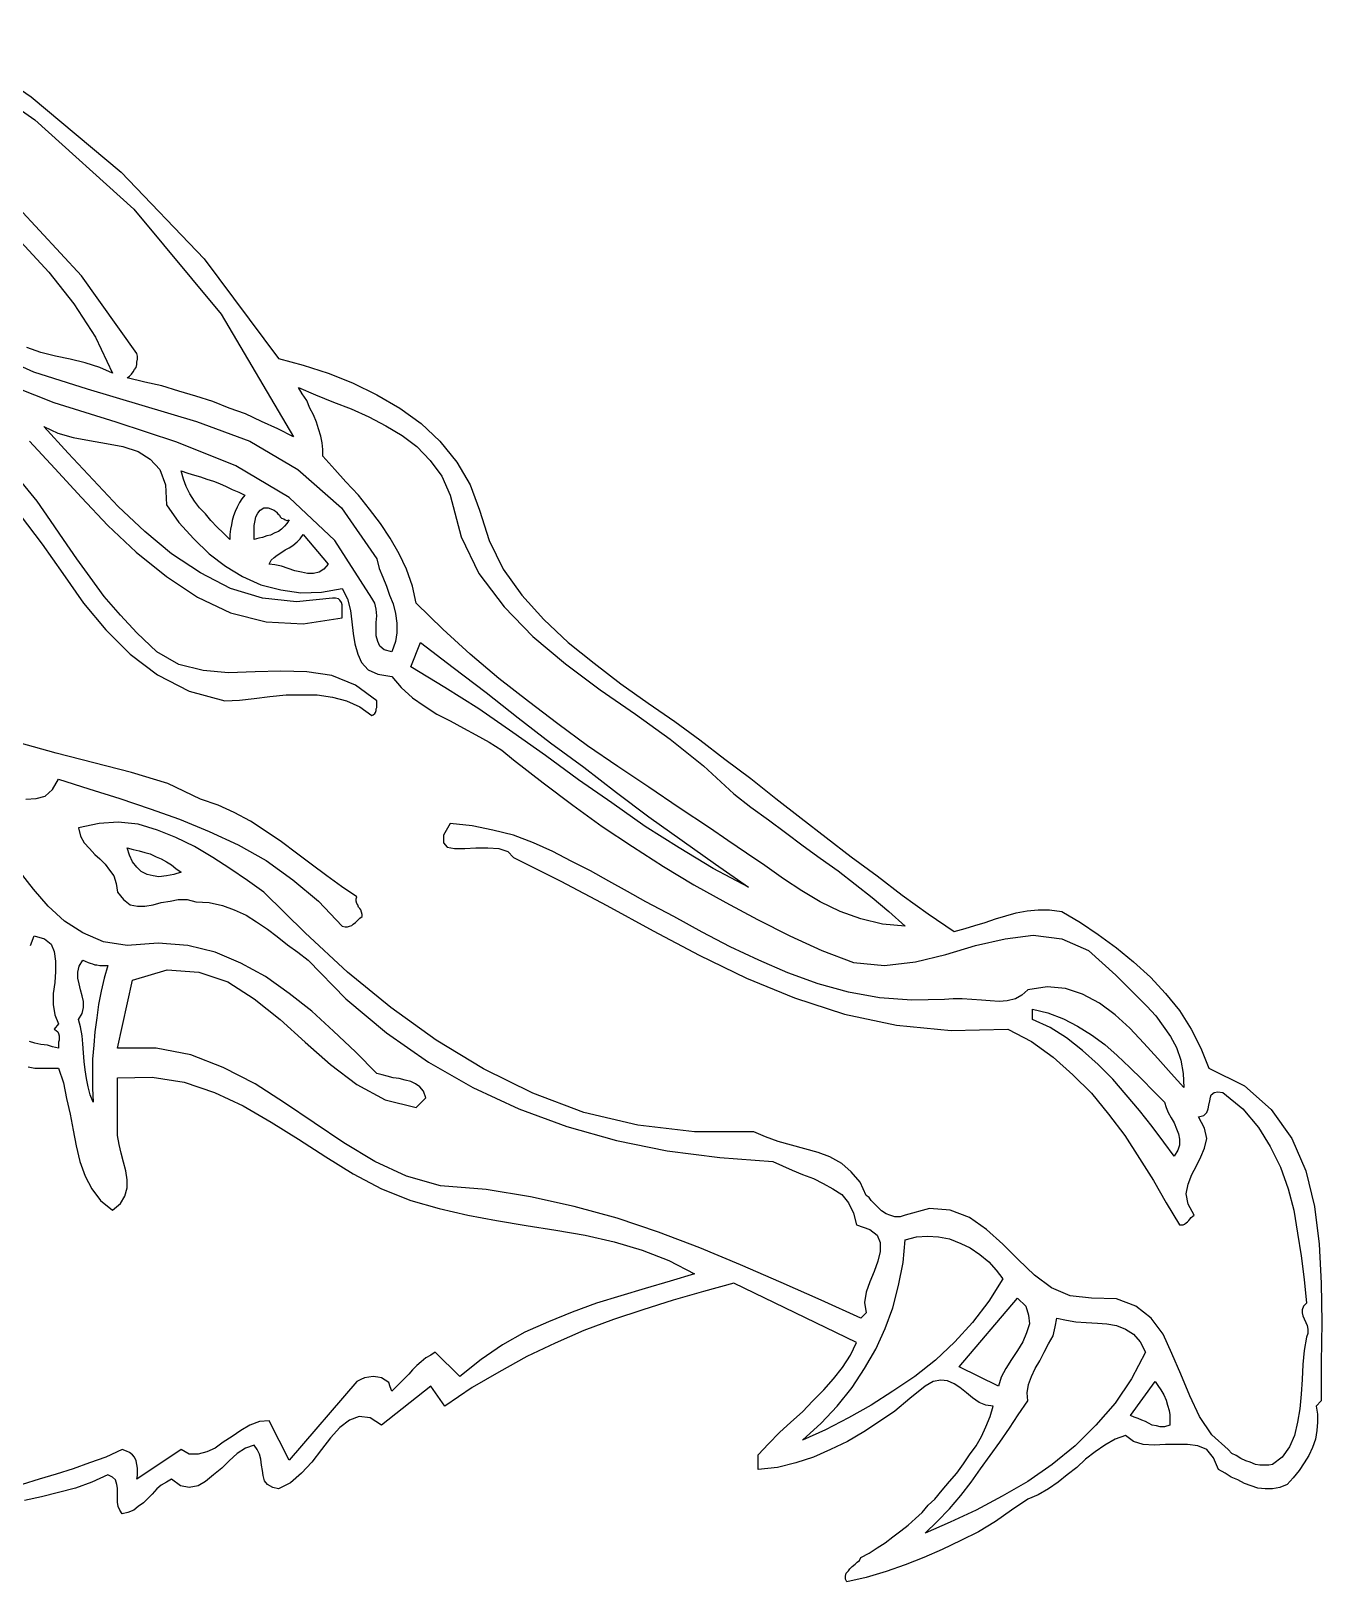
# Model space of a CAD drawing. Extents: x 0.06 to 7.13, y 0.03 to 9.11.
# Drawn here: x 3.79 to 5.537, y 5.821 to 7.919 of the extents above; entities that cross this region are included whole.
import ezdxf

# ---------------------------------------------------------------- set-up
doc = ezdxf.new("R2010")
doc.units = 0
doc.layers.add('1', color=7, linetype='Continuous')

msp = doc.modelspace()

# ---------------------------------------------------------------- linework, layer by layer
msp.add_lwpolyline([(3.66, 7.919), (3.79, 7.83), (3.912, 7.728), (4.024, 7.611), (4.125, 7.476), (4.158, 7.467), (4.192, 7.456), (4.225, 7.443), (4.258, 7.427), (4.289, 7.409), (4.318, 7.388), (4.343, 7.364), (4.366, 7.336), (4.384, 7.305), (4.397, 7.271), (4.41, 7.23), (4.429, 7.191), (4.454, 7.156), (4.484, 7.123), (4.517, 7.092), (4.552, 7.064), (4.588, 7.036), (4.625, 7.01), (4.661, 6.985), (4.695, 6.96), (4.729, 6.934), (4.764, 6.908), (4.798, 6.881), (4.832, 6.854), (4.866, 6.828), (4.9, 6.802), (4.935, 6.776), (4.969, 6.75), (5.004, 6.725), (5.039, 6.701), (5.054, 6.705), (5.067, 6.709), (5.081, 6.713), (5.095, 6.718), (5.109, 6.722), (5.123, 6.726), (5.138, 6.729), (5.153, 6.73), (5.168, 6.73), (5.185, 6.728), (5.21, 6.713), (5.234, 6.697), (5.259, 6.679), (5.282, 6.66), (5.305, 6.639), (5.325, 6.617), (5.344, 6.594), (5.36, 6.569), (5.373, 6.543), (5.384, 6.516), (5.432, 6.492), (5.468, 6.46), (5.496, 6.421), (5.515, 6.377), (5.527, 6.329), (5.533, 6.278), (5.536, 6.225), (5.537, 6.172), (5.536, 6.118), (5.536, 6.066), (5.529, 6.059), (5.531, 6.048), (5.531, 6.037), (5.53, 6.026), (5.528, 6.014), (5.524, 6.003), (5.519, 5.992), (5.513, 5.982), (5.506, 5.972), (5.498, 5.962), (5.49, 5.953), (5.48, 5.949), (5.47, 5.947), (5.46, 5.947), (5.45, 5.948), (5.441, 5.951), (5.432, 5.954), (5.423, 5.959), (5.414, 5.963), (5.406, 5.968), (5.397, 5.973), (5.39, 5.989), (5.381, 6), (5.369, 6.005), (5.355, 6.007), (5.341, 6.007), (5.325, 6.007), (5.31, 6.006), (5.295, 6.007), (5.282, 6.011), (5.271, 6.019), (5.257, 6.014), (5.243, 6.006), (5.23, 5.997), (5.217, 5.987), (5.205, 5.976), (5.192, 5.966), (5.18, 5.956), (5.167, 5.947), (5.153, 5.939), (5.139, 5.933), (5.117, 5.918), (5.095, 5.903), (5.072, 5.889), (5.048, 5.877), (5.023, 5.865), (4.998, 5.854), (4.973, 5.844), (4.947, 5.835), (4.92, 5.827), (4.894, 5.821), (4.892, 5.825), (4.892, 5.829), (4.893, 5.833), (4.896, 5.836), (4.898, 5.839), (4.901, 5.842), (4.905, 5.845), (4.908, 5.848), (4.911, 5.85), (4.913, 5.854), (4.924, 5.86), (4.935, 5.867), (4.946, 5.874), (4.956, 5.882), (4.967, 5.89), (4.977, 5.898), (4.987, 5.907), (4.996, 5.915), (5.004, 5.925), (5.013, 5.933), (5.023, 5.945), (5.033, 5.957), (5.043, 5.968), (5.052, 5.981), (5.06, 5.993), (5.069, 6.005), (5.076, 6.018), (5.082, 6.031), (5.088, 6.045), (5.092, 6.059), (5.082, 6.06), (5.073, 6.064), (5.064, 6.07), (5.056, 6.077), (5.047, 6.084), (5.039, 6.089), (5.03, 6.093), (5.021, 6.094), (5.011, 6.092), (5, 6.086), (4.979, 6.069), (4.959, 6.052), (4.938, 6.038), (4.917, 6.024), (4.895, 6.011), (4.872, 6), (4.849, 5.99), (4.825, 5.982), (4.8, 5.976), (4.774, 5.973), (4.774, 5.993), (4.788, 6.008), (4.803, 6.023), (4.818, 6.037), (4.834, 6.051), (4.848, 6.066), (4.863, 6.081), (4.876, 6.096), (4.888, 6.111), (4.899, 6.128), (4.907, 6.145), (4.741, 6.225), (4.7, 6.214), (4.659, 6.202), (4.618, 6.189), (4.578, 6.176), (4.538, 6.161), (4.499, 6.144), (4.461, 6.126), (4.423, 6.105), (4.387, 6.084), (4.35, 6.059), (4.331, 6.086), (4.264, 6.033), (4.249, 6.043), (4.234, 6.045), (4.221, 6.04), (4.208, 6.03), (4.195, 6.016), (4.183, 6), (4.17, 5.983), (4.156, 5.968), (4.141, 5.955), (4.125, 5.947), (4.117, 5.949), (4.11, 5.953), (4.106, 5.958), (4.104, 5.965), (4.103, 5.972), (4.102, 5.979), (4.101, 5.987), (4.099, 5.994), (4.096, 6), (4.092, 6.006), (4.08, 6.002), (4.069, 5.995), (4.058, 5.985), (4.048, 5.975), (4.037, 5.966), (4.026, 5.957), (4.016, 5.951), (4.004, 5.949), (3.992, 5.951), (3.98, 5.96), (3.973, 5.956), (3.966, 5.952), (3.96, 5.947), (3.954, 5.94), (3.948, 5.934), (3.942, 5.928), (3.935, 5.923), (3.929, 5.918), (3.921, 5.915), (3.913, 5.913), (3.91, 5.918), (3.908, 5.923), (3.907, 5.929), (3.907, 5.935), (3.907, 5.942), (3.907, 5.948), (3.906, 5.953), (3.904, 5.959), (3.9, 5.963), (3.894, 5.966), (3.872, 5.956), (3.85, 5.948), (3.827, 5.942), (3.804, 5.936), (3.781, 5.931)])
at = {"layer": '1'}
for points in [[(3.647, 7.902), (3.795, 7.799), (3.929, 7.678), (4.047, 7.536), (4.145, 7.37), (4.124, 7.381), (4.102, 7.391), (4.08, 7.401), (4.058, 7.409), (4.036, 7.418), (4.013, 7.425), (3.99, 7.432), (3.967, 7.439), (3.944, 7.444), (3.92, 7.45), (3.923, 7.452), (3.926, 7.455), (3.928, 7.458), (3.93, 7.461), (3.932, 7.464), (3.933, 7.468), (3.933, 7.471), (3.934, 7.475), (3.934, 7.479), (3.933, 7.483), (3.858, 7.588), (3.773, 7.68)], [(3.776, 7.634), (3.814, 7.593), (3.848, 7.55), (3.877, 7.505), (3.9, 7.456), (3.883, 7.464), (3.863, 7.47), (3.843, 7.475), (3.823, 7.479), (3.803, 7.484), (3.784, 7.491)], [(3.724, 7.489), (3.793, 7.458), (3.866, 7.435), (3.94, 7.413), (4.014, 7.391), (4.086, 7.364), (4.151, 7.326), (4.21, 7.274), (4.258, 7.205), (4.261, 7.192), (4.266, 7.18), (4.271, 7.168), (4.275, 7.156), (4.28, 7.144), (4.283, 7.131), (4.285, 7.118), (4.285, 7.105), (4.283, 7.093), (4.278, 7.079), (4.268, 7.082), (4.262, 7.087), (4.259, 7.093), (4.257, 7.101), (4.257, 7.11), (4.257, 7.119), (4.258, 7.128), (4.257, 7.137), (4.255, 7.145), (4.251, 7.152), (4.201, 7.23), (4.139, 7.288), (4.067, 7.331), (3.987, 7.363), (3.905, 7.39), (3.821, 7.416), (3.74, 7.448)], [(4.357, 7.291), (4.372, 7.235), (4.396, 7.185), (4.43, 7.14), (4.469, 7.1), (4.513, 7.063), (4.56, 7.028), (4.608, 6.995), (4.655, 6.961), (4.7, 6.925), (4.741, 6.887), (4.764, 6.869), (4.788, 6.852), (4.811, 6.835), (4.835, 6.817), (4.858, 6.8), (4.882, 6.783), (4.905, 6.765), (4.928, 6.747), (4.951, 6.728), (4.973, 6.708), (4.942, 6.711), (4.913, 6.718), (4.885, 6.728), (4.858, 6.741), (4.833, 6.756), (4.808, 6.772), (4.783, 6.79), (4.758, 6.807), (4.733, 6.824), (4.708, 6.841), (4.667, 6.868), (4.626, 6.896), (4.584, 6.924), (4.543, 6.952), (4.503, 6.982), (4.463, 7.012), (4.423, 7.043), (4.384, 7.076), (4.347, 7.11), (4.311, 7.145), (4.306, 7.168), (4.298, 7.191), (4.288, 7.212), (4.276, 7.233), (4.263, 7.253), (4.248, 7.272), (4.233, 7.291), (4.216, 7.309), (4.201, 7.326), (4.185, 7.344), (4.185, 7.353), (4.184, 7.362), (4.182, 7.371), (4.179, 7.381), (4.176, 7.39), (4.172, 7.4), (4.167, 7.409), (4.163, 7.419), (4.157, 7.428), (4.152, 7.437), (4.175, 7.427), (4.199, 7.417), (4.223, 7.408), (4.247, 7.397), (4.27, 7.385), (4.292, 7.372), (4.312, 7.357), (4.33, 7.338), (4.346, 7.317), (4.357, 7.291)], [(3.788, 7.364), (3.822, 7.327), (3.858, 7.288), (3.894, 7.25), (3.932, 7.214), (3.973, 7.181), (4.015, 7.153), (4.06, 7.132), (4.108, 7.12), (4.158, 7.117), (4.211, 7.125), (4.211, 7.129), (4.211, 7.132), (4.211, 7.136), (4.211, 7.14), (4.211, 7.143), (4.21, 7.146), (4.208, 7.149), (4.206, 7.151), (4.202, 7.152), (4.198, 7.152), (4.149, 7.147), (4.103, 7.152), (4.06, 7.165), (4.019, 7.186), (3.98, 7.212), (3.944, 7.242), (3.908, 7.276), (3.874, 7.312), (3.84, 7.348), (3.807, 7.384), (3.826, 7.375), (3.847, 7.369), (3.869, 7.365), (3.892, 7.361), (3.914, 7.357), (3.935, 7.35), (3.951, 7.34), (3.964, 7.326), (3.972, 7.305), (3.973, 7.278), (3.99, 7.254), (4.01, 7.232), (4.031, 7.212), (4.053, 7.195), (4.076, 7.181), (4.101, 7.17), (4.128, 7.163), (4.155, 7.159), (4.183, 7.16), (4.211, 7.165), (4.218, 7.151), (4.222, 7.135), (4.224, 7.12), (4.226, 7.104), (4.228, 7.09), (4.232, 7.076), (4.237, 7.065), (4.246, 7.055), (4.259, 7.049), (4.278, 7.046), (4.291, 7.031), (4.306, 7.017), (4.322, 7.006), (4.339, 6.995), (4.357, 6.986), (4.375, 6.976), (4.392, 6.967), (4.41, 6.957), (4.427, 6.946), (4.443, 6.933), (4.483, 6.902), (4.523, 6.872), (4.563, 6.843), (4.604, 6.816), (4.646, 6.789), (4.687, 6.764), (4.73, 6.74), (4.773, 6.717), (4.817, 6.695), (4.86, 6.675), (4.903, 6.659), (4.945, 6.655), (4.987, 6.66), (5.028, 6.67), (5.068, 6.682), (5.108, 6.691), (5.146, 6.696), (5.185, 6.691), (5.221, 6.675), (5.258, 6.642), (5.272, 6.628), (5.286, 6.614), (5.3, 6.6), (5.312, 6.587), (5.322, 6.573), (5.332, 6.559), (5.34, 6.544), (5.346, 6.527), (5.349, 6.509), (5.35, 6.49), (5.333, 6.509), (5.315, 6.529), (5.296, 6.55), (5.277, 6.57), (5.257, 6.588), (5.236, 6.604), (5.213, 6.616), (5.19, 6.624), (5.165, 6.626), (5.139, 6.622), (5.131, 6.615), (5.122, 6.61), (5.111, 6.607), (5.1, 6.606), (5.088, 6.607), (5.076, 6.608), (5.063, 6.609), (5.05, 6.61), (5.038, 6.61), (5.026, 6.609), (4.982, 6.608), (4.938, 6.611), (4.896, 6.619), (4.855, 6.63), (4.814, 6.645), (4.775, 6.662), (4.736, 6.68), (4.698, 6.7), (4.66, 6.721), (4.622, 6.741), (4.597, 6.755), (4.572, 6.769), (4.547, 6.783), (4.521, 6.796), (4.496, 6.809), (4.47, 6.821), (4.443, 6.831), (4.415, 6.838), (4.387, 6.844), (4.357, 6.847), (4.348, 6.831), (4.348, 6.821), (4.353, 6.815), (4.363, 6.813), (4.377, 6.813), (4.392, 6.814), (4.408, 6.814), (4.423, 6.813), (4.435, 6.809), (4.443, 6.801), (4.507, 6.769), (4.569, 6.736), (4.632, 6.702), (4.694, 6.669), (4.758, 6.638), (4.823, 6.611), (4.891, 6.589), (4.961, 6.574), (5.035, 6.567), (5.112, 6.569), (5.144, 6.552), (5.173, 6.531), (5.2, 6.507), (5.225, 6.482), (5.248, 6.454), (5.27, 6.425), (5.29, 6.394), (5.309, 6.364), (5.326, 6.334), (5.344, 6.304), (5.347, 6.304), (5.349, 6.304), (5.351, 6.305), (5.353, 6.307), (5.355, 6.308), (5.357, 6.31), (5.358, 6.312), (5.36, 6.314), (5.362, 6.316), (5.364, 6.317), (5.356, 6.332), (5.353, 6.346), (5.356, 6.359), (5.361, 6.372), (5.367, 6.384), (5.373, 6.396), (5.378, 6.408), (5.381, 6.421), (5.378, 6.435), (5.37, 6.45), (5.377, 6.452), (5.381, 6.456), (5.383, 6.461), (5.384, 6.466), (5.385, 6.472), (5.386, 6.477), (5.387, 6.48), (5.391, 6.483), (5.396, 6.484), (5.403, 6.483), (5.43, 6.461), (5.451, 6.436), (5.467, 6.41), (5.481, 6.382), (5.491, 6.353), (5.499, 6.324), (5.504, 6.293), (5.509, 6.262), (5.513, 6.23), (5.516, 6.198), (5.512, 6.194), (5.51, 6.189), (5.51, 6.185), (5.511, 6.181), (5.513, 6.177), (5.515, 6.172), (5.517, 6.168), (5.518, 6.163), (5.518, 6.157), (5.516, 6.152), (5.513, 6.134), (5.511, 6.115), (5.51, 6.095), (5.509, 6.075), (5.507, 6.055), (5.504, 6.037), (5.5, 6.019), (5.493, 6.004), (5.483, 5.99), (5.47, 5.98), (5.465, 5.979), (5.459, 5.979), (5.453, 5.979), (5.447, 5.98), (5.44, 5.983), (5.434, 5.985), (5.427, 5.988), (5.421, 5.992), (5.415, 5.995), (5.41, 6), (5.388, 6.02), (5.371, 6.045), (5.358, 6.073), (5.346, 6.102), (5.334, 6.13), (5.322, 6.156), (5.306, 6.178), (5.285, 6.194), (5.259, 6.204), (5.225, 6.205), (5.196, 6.208), (5.171, 6.219), (5.148, 6.236), (5.126, 6.257), (5.105, 6.278), (5.083, 6.298), (5.06, 6.314), (5.034, 6.324), (5.006, 6.326), (4.973, 6.317), (4.966, 6.315), (4.959, 6.315), (4.952, 6.317), (4.947, 6.319), (4.941, 6.323), (4.936, 6.328), (4.932, 6.332), (4.927, 6.337), (4.924, 6.341), (4.92, 6.344), (4.912, 6.362), (4.9, 6.376), (4.887, 6.387), (4.871, 6.396), (4.855, 6.402), (4.837, 6.407), (4.819, 6.412), (4.801, 6.417), (4.784, 6.423), (4.768, 6.43), (4.688, 6.43), (4.611, 6.439), (4.538, 6.456), (4.469, 6.482), (4.402, 6.515), (4.338, 6.554), (4.277, 6.598), (4.218, 6.646), (4.161, 6.699), (4.105, 6.754), (4.083, 6.77), (4.059, 6.786), (4.036, 6.801), (4.011, 6.816), (3.986, 6.828), (3.961, 6.838), (3.935, 6.846), (3.908, 6.849), (3.882, 6.847), (3.854, 6.841), (3.857, 6.83), (3.862, 6.821), (3.869, 6.813), (3.876, 6.805), (3.883, 6.799), (3.89, 6.792), (3.896, 6.784), (3.902, 6.776), (3.905, 6.766), (3.907, 6.754), (3.915, 6.744), (3.924, 6.737), (3.934, 6.735), (3.944, 6.735), (3.955, 6.737), (3.966, 6.74), (3.978, 6.742), (3.989, 6.744), (4.001, 6.744), (4.013, 6.741), (4.031, 6.74), (4.049, 6.736), (4.065, 6.73), (4.081, 6.723), (4.095, 6.714), (4.11, 6.704), (4.123, 6.694), (4.137, 6.683), (4.151, 6.673), (4.165, 6.662), (4.216, 6.61), (4.271, 6.564), (4.328, 6.524), (4.388, 6.49), (4.45, 6.461), (4.515, 6.437), (4.582, 6.418), (4.651, 6.404), (4.722, 6.395), (4.794, 6.39), (4.807, 6.384), (4.82, 6.378), (4.834, 6.372), (4.849, 6.367), (4.862, 6.36), (4.875, 6.353), (4.887, 6.345), (4.896, 6.334), (4.903, 6.32), (4.907, 6.304), (4.925, 6.298), (4.935, 6.29), (4.939, 6.28), (4.939, 6.268), (4.936, 6.255), (4.931, 6.241), (4.925, 6.227), (4.92, 6.213), (4.918, 6.199), (4.92, 6.185), (4.913, 6.178), (4.859, 6.202), (4.805, 6.226), (4.75, 6.25), (4.695, 6.273), (4.639, 6.294), (4.583, 6.313), (4.525, 6.329), (4.466, 6.342), (4.406, 6.352), (4.344, 6.357), (4.298, 6.37), (4.255, 6.39), (4.213, 6.415), (4.173, 6.442), (4.133, 6.469), (4.093, 6.495), (4.05, 6.517), (4.006, 6.534), (3.959, 6.543), (3.907, 6.543), (3.927, 6.635), (3.974, 6.649), (4.017, 6.646), (4.056, 6.633), (4.092, 6.61), (4.127, 6.582), (4.161, 6.551), (4.195, 6.521), (4.231, 6.494), (4.269, 6.473), (4.311, 6.463), (4.324, 6.476), (4.321, 6.485), (4.316, 6.491), (4.31, 6.495), (4.304, 6.498), (4.296, 6.5), (4.288, 6.502), (4.28, 6.503), (4.272, 6.505), (4.265, 6.507), (4.258, 6.509), (4.229, 6.538), (4.199, 6.566), (4.17, 6.593), (4.139, 6.617), (4.107, 6.64), (4.074, 6.658), (4.039, 6.673), (4.002, 6.682), (3.962, 6.685), (3.92, 6.682), (3.888, 6.687), (3.86, 6.699), (3.835, 6.715), (3.813, 6.735), (3.793, 6.758), (3.774, 6.783)], [(4.079, 7.291), (4.075, 7.286), (4.072, 7.281), (4.069, 7.275), (4.066, 7.269), (4.064, 7.263), (4.062, 7.257), (4.061, 7.251), (4.06, 7.245), (4.059, 7.238), (4.059, 7.231), (4.05, 7.24), (4.042, 7.248), (4.033, 7.257), (4.026, 7.266), (4.018, 7.274), (4.011, 7.283), (4.005, 7.293), (4, 7.303), (3.996, 7.313), (3.993, 7.324), (4.002, 7.321), (4.011, 7.318), (4.019, 7.316), (4.028, 7.313), (4.037, 7.31), (4.045, 7.307), (4.054, 7.303), (4.062, 7.299), (4.071, 7.295), (4.079, 7.291)], [(3.775, 7.264), (3.805, 7.225), (3.833, 7.185), (3.861, 7.145), (3.891, 7.109), (3.924, 7.076), (3.961, 7.048), (4.004, 7.026), (4.052, 7.013), (4.072, 7.014), (4.092, 7.016), (4.113, 7.019), (4.135, 7.021), (4.156, 7.021), (4.177, 7.021), (4.198, 7.018), (4.217, 7.013), (4.235, 7.005), (4.251, 6.993), (4.253, 6.994), (4.255, 6.996), (4.256, 6.997), (4.257, 7), (4.257, 7.002), (4.258, 7.004), (4.258, 7.007), (4.258, 7.01), (4.258, 7.013), (4.229, 7.034), (4.197, 7.047), (4.163, 7.052), (4.128, 7.053), (4.093, 7.052), (4.057, 7.051), (4.023, 7.054), (3.99, 7.062), (3.96, 7.079), (3.933, 7.105), (3.911, 7.129), (3.889, 7.154), (3.87, 7.18), (3.852, 7.205), (3.834, 7.231), (3.816, 7.257), (3.798, 7.283), (3.778, 7.308)], [(4.139, 7.258), (4.136, 7.253), (4.133, 7.249), (4.129, 7.245), (4.125, 7.242), (4.12, 7.24), (4.114, 7.237), (4.109, 7.236), (4.103, 7.234), (4.098, 7.233), (4.092, 7.231), (4.092, 7.237), (4.092, 7.243), (4.092, 7.25), (4.093, 7.257), (4.094, 7.262), (4.097, 7.267), (4.1, 7.271), (4.105, 7.274), (4.111, 7.274), (4.119, 7.271), (4.121, 7.269), (4.122, 7.268), (4.124, 7.266), (4.126, 7.264), (4.127, 7.262), (4.129, 7.26), (4.132, 7.259), (4.134, 7.258), (4.136, 7.257), (4.139, 7.258)], [(4.192, 7.198), (4.186, 7.191), (4.18, 7.187), (4.172, 7.185), (4.164, 7.185), (4.156, 7.187), (4.147, 7.189), (4.138, 7.192), (4.129, 7.195), (4.12, 7.197), (4.112, 7.198), (4.115, 7.203), (4.119, 7.207), (4.123, 7.21), (4.128, 7.213), (4.134, 7.217), (4.139, 7.22), (4.144, 7.223), (4.15, 7.228), (4.154, 7.232), (4.158, 7.238), (4.192, 7.198)], [(4.761, 6.761), (4.713, 6.786), (4.667, 6.814), (4.621, 6.843), (4.576, 6.875), (4.531, 6.906), (4.486, 6.939), (4.442, 6.97), (4.396, 7.002), (4.35, 7.031), (4.304, 7.059), (4.317, 7.092), (4.361, 7.058), (4.406, 7.024), (4.449, 6.99), (4.493, 6.956), (4.538, 6.923), (4.582, 6.889), (4.626, 6.856), (4.671, 6.824), (4.716, 6.792), (4.761, 6.761)], [(3.783, 6.88), (3.797, 6.881), (3.809, 6.884), (3.819, 6.893), (3.827, 6.907), (3.868, 6.894), (3.91, 6.881), (3.951, 6.867), (3.991, 6.853), (4.031, 6.836), (4.07, 6.818), (4.108, 6.797), (4.144, 6.771), (4.179, 6.742), (4.211, 6.708), (4.215, 6.707), (4.218, 6.707), (4.221, 6.708), (4.224, 6.709), (4.226, 6.711), (4.229, 6.713), (4.231, 6.715), (4.233, 6.717), (4.235, 6.719), (4.238, 6.721), (4.238, 6.724), (4.237, 6.727), (4.236, 6.73), (4.235, 6.732), (4.233, 6.734), (4.232, 6.737), (4.231, 6.739), (4.23, 6.742), (4.23, 6.745), (4.231, 6.748), (4.21, 6.762), (4.19, 6.776), (4.169, 6.792), (4.149, 6.807), (4.129, 6.822), (4.108, 6.836), (4.087, 6.85), (4.065, 6.862), (4.043, 6.872), (4.019, 6.88), (3.975, 6.901), (3.926, 6.916), (3.875, 6.929), (3.824, 6.942), (3.774, 6.956)], [(3.993, 6.781), (3.983, 6.778), (3.973, 6.776), (3.963, 6.775), (3.955, 6.776), (3.947, 6.778), (3.939, 6.782), (3.933, 6.788), (3.927, 6.795), (3.923, 6.804), (3.92, 6.814), (3.928, 6.812), (3.936, 6.81), (3.944, 6.808), (3.951, 6.806), (3.959, 6.802), (3.966, 6.799), (3.973, 6.795), (3.98, 6.791), (3.986, 6.786), (3.993, 6.781)], [(3.789, 6.682), (3.794, 6.695), (3.808, 6.691), (3.817, 6.684), (3.821, 6.674), (3.823, 6.661), (3.823, 6.647), (3.822, 6.632), (3.82, 6.617), (3.82, 6.602), (3.822, 6.588), (3.827, 6.576)], [(3.894, 6.655), (3.889, 6.638), (3.885, 6.62), (3.881, 6.602), (3.879, 6.584), (3.876, 6.565), (3.875, 6.547), (3.873, 6.528), (3.873, 6.509), (3.873, 6.489), (3.874, 6.47), (3.87, 6.48), (3.867, 6.491), (3.865, 6.502), (3.863, 6.514), (3.862, 6.525), (3.861, 6.537), (3.86, 6.549), (3.859, 6.56), (3.857, 6.572), (3.854, 6.582), (3.859, 6.59), (3.861, 6.598), (3.861, 6.606), (3.859, 6.614), (3.857, 6.622), (3.855, 6.63), (3.853, 6.638), (3.853, 6.646), (3.855, 6.654), (3.86, 6.662), (3.863, 6.661), (3.867, 6.659), (3.87, 6.658), (3.873, 6.657), (3.876, 6.656), (3.879, 6.656), (3.883, 6.655), (3.886, 6.655), (3.89, 6.655), (3.894, 6.655)], [(5.324, 6.47), (5.326, 6.463), (5.329, 6.456), (5.333, 6.449), (5.337, 6.442), (5.34, 6.434), (5.343, 6.427), (5.344, 6.42), (5.344, 6.412), (5.342, 6.405), (5.337, 6.397), (5.323, 6.416), (5.307, 6.437), (5.29, 6.459), (5.272, 6.48), (5.254, 6.501), (5.234, 6.521), (5.213, 6.54), (5.191, 6.557), (5.169, 6.571), (5.145, 6.582), (5.145, 6.596), (5.166, 6.591), (5.187, 6.583), (5.206, 6.573), (5.225, 6.561), (5.243, 6.548), (5.26, 6.533), (5.277, 6.517), (5.293, 6.501), (5.309, 6.485), (5.324, 6.47)], [(3.827, 6.576), (3.821, 6.569), (3.824, 6.567), (3.826, 6.565), (3.827, 6.563), (3.828, 6.56), (3.828, 6.557), (3.828, 6.554), (3.827, 6.551), (3.827, 6.548), (3.827, 6.545), (3.827, 6.543), (3.819, 6.545), (3.812, 6.547), (3.803, 6.548), (3.795, 6.55), (3.788, 6.552)], [(3.786, 6.518), (3.795, 6.516), (3.803, 6.516), (3.812, 6.516), (3.82, 6.516), (3.827, 6.516), (3.834, 6.496), (3.838, 6.475), (3.843, 6.454), (3.847, 6.432), (3.851, 6.411), (3.856, 6.39), (3.863, 6.37), (3.872, 6.353), (3.884, 6.337), (3.9, 6.324), (3.911, 6.333), (3.917, 6.343), (3.92, 6.354), (3.92, 6.365), (3.918, 6.377), (3.915, 6.389), (3.912, 6.401), (3.909, 6.413), (3.907, 6.425), (3.907, 6.437), (3.907, 6.503), (3.954, 6.504), (3.997, 6.497), (4.038, 6.483), (4.077, 6.465), (4.115, 6.443), (4.152, 6.42), (4.189, 6.396), (4.226, 6.373), (4.264, 6.353), (4.304, 6.337), (4.342, 6.326), (4.381, 6.317), (4.42, 6.31), (4.46, 6.303), (4.5, 6.297), (4.54, 6.29), (4.579, 6.281), (4.617, 6.27), (4.653, 6.256), (4.688, 6.238), (4.655, 6.228), (4.621, 6.218), (4.588, 6.208), (4.555, 6.198), (4.522, 6.186), (4.49, 6.173), (4.458, 6.159), (4.428, 6.142), (4.399, 6.122), (4.37, 6.099), (4.337, 6.132), (4.331, 6.128), (4.324, 6.124), (4.318, 6.119), (4.312, 6.114), (4.306, 6.108), (4.301, 6.102), (4.295, 6.096), (4.289, 6.09), (4.283, 6.084), (4.278, 6.079), (4.276, 6.085), (4.274, 6.091), (4.269, 6.094), (4.264, 6.097), (4.259, 6.098), (4.253, 6.099), (4.247, 6.098), (4.241, 6.097), (4.236, 6.095), (4.231, 6.092), (4.139, 5.986), (4.112, 6.039), (4.099, 6.038), (4.086, 6.033), (4.074, 6.026), (4.062, 6.018), (4.05, 6.01), (4.039, 6.002), (4.028, 5.997), (4.016, 5.994), (4.004, 5.994), (3.993, 6), (3.933, 5.96), (3.934, 5.965), (3.934, 5.97), (3.934, 5.975), (3.933, 5.98), (3.932, 5.985), (3.93, 5.99), (3.927, 5.993), (3.923, 5.996), (3.919, 5.998), (3.913, 6), (3.891, 5.99), (3.869, 5.982), (3.847, 5.974), (3.824, 5.967), (3.801, 5.96), (3.778, 5.953)], [(5.105, 6.231), (5.086, 6.201), (5.064, 6.172), (5.04, 6.146), (5.014, 6.121), (4.986, 6.099), (4.956, 6.079), (4.927, 6.06), (4.896, 6.043), (4.865, 6.027), (4.834, 6.013), (4.859, 6.036), (4.881, 6.059), (4.901, 6.084), (4.918, 6.11), (4.933, 6.136), (4.946, 6.164), (4.956, 6.192), (4.964, 6.222), (4.97, 6.253), (4.973, 6.284), (4.988, 6.288), (5.003, 6.289), (5.018, 6.288), (5.033, 6.285), (5.048, 6.279), (5.061, 6.273), (5.074, 6.264), (5.086, 6.254), (5.096, 6.243), (5.105, 6.231)], [(5.099, 6.086), (5.046, 6.112), (5.125, 6.205), (5.136, 6.194), (5.14, 6.182), (5.141, 6.17), (5.137, 6.158), (5.132, 6.146), (5.125, 6.134), (5.117, 6.122), (5.109, 6.11), (5.103, 6.098), (5.099, 6.086)], [(5.298, 6.132), (5.279, 6.096), (5.257, 6.063), (5.231, 6.033), (5.203, 6.005), (5.172, 5.98), (5.139, 5.957), (5.104, 5.937), (5.069, 5.918), (5.034, 5.902), (5, 5.887), (5.016, 5.903), (5.033, 5.92), (5.048, 5.938), (5.062, 5.956), (5.075, 5.974), (5.088, 5.992), (5.101, 6.01), (5.114, 6.029), (5.126, 6.047), (5.139, 6.066), (5.138, 6.077), (5.14, 6.088), (5.144, 6.099), (5.149, 6.11), (5.155, 6.12), (5.161, 6.132), (5.167, 6.143), (5.173, 6.154), (5.176, 6.166), (5.178, 6.178), (5.191, 6.175), (5.204, 6.173), (5.218, 6.172), (5.233, 6.171), (5.246, 6.17), (5.259, 6.168), (5.271, 6.163), (5.282, 6.156), (5.291, 6.146), (5.298, 6.132)], [(5.331, 6.033), (5.324, 6.031), (5.318, 6.031), (5.313, 6.032), (5.307, 6.033), (5.302, 6.036), (5.298, 6.038), (5.293, 6.04), (5.288, 6.042), (5.283, 6.044), (5.278, 6.046), (5.311, 6.092), (5.315, 6.087), (5.319, 6.081), (5.323, 6.074), (5.326, 6.067), (5.328, 6.06), (5.33, 6.053), (5.331, 6.047), (5.331, 6.041), (5.331, 6.036), (5.331, 6.033)]]:
    msp.add_lwpolyline(points, dxfattribs=at)

doc.saveas('drawing.dxf')
